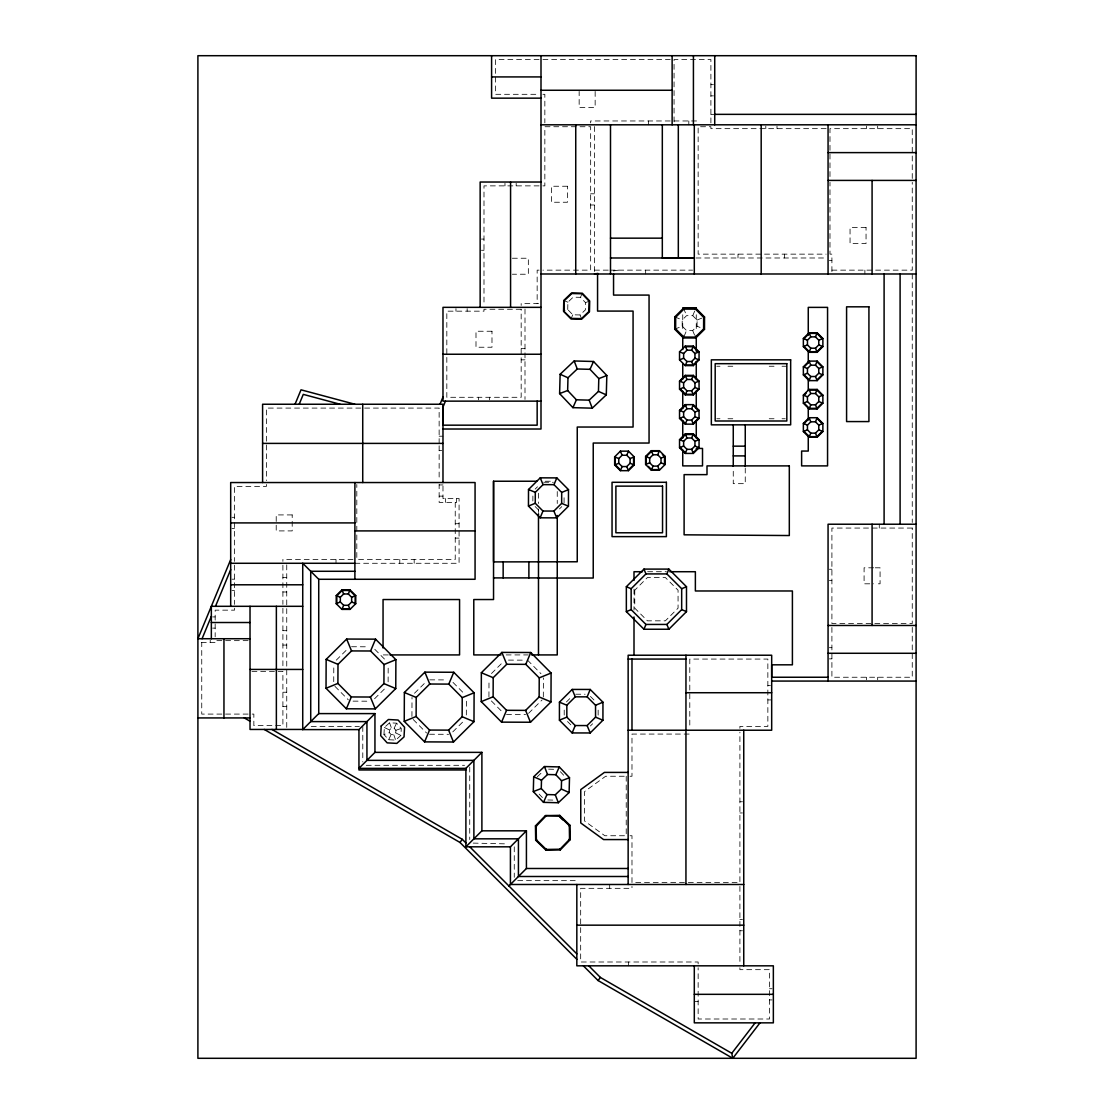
<?xml version="1.0" encoding="UTF-8"?>
<svg xmlns="http://www.w3.org/2000/svg" width="1114" height="1114" viewBox="0 0 1114 1114"><rect width="100%" height="100%" fill="white"/><g stroke="black" fill="none" stroke-linecap="round" stroke-linejoin="round"><path stroke-width="0.75" stroke-dasharray="5 3.75" d="M564.213 715.077L564.227 707.279M598.148 715.118L598.162 707.306M333.727 681.657L333.796 664.32M388.118 681.879L388.187 666.283M411.929 716.497L412.013 697.434M466.334 714.993L466.404 699.397M488.935 696.737L489.004 679.415M532.868 501.035L532.896 494.574M543.326 696.974L543.409 677.911M564.06 502.748L564.074 494.672M682.186 326.151L682.214 319.997L686.586 315.652L692.755 315.68L697.086 320.052L697.058 326.221L692.685 330.552L686.53 330.524L682.186 326.151L674.736 329.201M567.736 309.525L567.889 302.228L573.167 297.173L580.464 297.341L585.504 302.618L585.351 309.915L580.074 314.956L572.777 314.789L567.736 309.525L563.545 311.14M383.968 734.502L384.344 727.484L389.566 722.791L396.584 723.167L401.277 728.403L400.901 735.407L395.665 740.1L388.661 739.724L383.968 734.502L389.329 732.608L391.111 734.599L393.771 734.739L395.762 732.956L395.902 730.297L394.119 728.305L391.46 728.166L389.468 729.949L389.329 732.608M684.038 336.47L686.53 330.524M692.755 315.68L695.86 308.258M570.967 318.896L572.777 314.789M580.464 297.341L582.274 293.233M388.661 739.724L391.111 734.599M394.119 728.305L396.584 723.167M566.441 701.945L569.755 698.631M590.406 725.966L592.62 723.752M336.275 660.156L348.571 647.944M535.193 489.06L537.477 486.79M559.465 508.917L561.762 506.633M374.569 698.77L385.653 687.798M414.478 693.256L425.562 682.283M491.483 673.51L502.553 662.524M452.785 731.884L465.095 719.672M528.551 713.35L542.086 699.926M537.324 776.75L543.117 771.264M697.086 320.052L703.045 317.615M585.504 302.618L589.696 300.989M395.902 730.297L401.277 728.403M613.341 270.967L618.479 270.145M539.079 59.543L495.438 59.543L495.438 94.314L539.079 94.314M542.922 59.543L670.21 59.543M710.899 84.664L713.447 84.664M542.922 94.314L544.843 94.314L544.843 122.888M710.899 95.86L713.447 95.86M710.899 114.352L714.728 114.352M670.21 120.966L590.657 120.966L590.657 122.888M674.054 120.966L698.144 120.966L698.144 122.888M826.142 128.653L710.899 128.653L710.899 126.731L698.144 126.731L698.144 254.145L826.142 254.145M539.079 185.871L483.991 185.871L483.991 305.417M542.922 185.871L544.843 185.871L544.843 126.731L590.657 126.731L590.657 270.145L542.922 270.145M590.657 193.794L594.5 193.794M590.657 204.99L594.5 204.99M481.429 239.078L483.991 239.078M481.429 250.274L483.991 250.274M695.985 257.988L826.393 257.988M512.356 258.239L528.342 258.239L528.342 274.225L512.356 274.225M829.345 260.384L831.907 260.384M539.079 270.145L537.157 270.145L537.157 303.495M594.5 270.145L608.898 270.145M609.985 270.145L692.602 270.145M831.907 270.145L912.255 270.145L912.255 182.334M538.605 303.495L521.171 303.495L521.171 305.417M521.171 348.64L525 348.64M521.171 359.836L525 359.836M716.789 366.241L719.978 366.241M727.985 366.241L732.775 366.241M769.231 366.241L774.021 366.241M782.028 366.241L786.818 366.241M360.811 408.086L266.441 408.086L266.441 480.621M364.654 408.086L439.139 408.086L439.139 444.347M716.789 418.753L719.978 418.753M727.985 418.753L732.775 418.753M769.231 418.753L774.021 418.753M782.028 418.753L785.217 418.753M439.139 436.201L442.982 436.201M439.139 450.585L441.701 450.585M545.303 481.234L552.126 481.234M439.139 484.938L442.982 484.938M439.139 496.134L442.982 496.134M231.963 517.314L234.511 517.314M455.236 523.705L459.079 523.705M231.963 528.509L234.511 528.509M455.236 538.104L459.079 538.104M352.971 559.451L282.9 559.451L282.9 561.372M354.893 563.28L459.079 563.28L459.079 498.529L442.982 498.529L442.982 484.144M873.682 567.806L864.088 567.806L864.088 583.806L873.682 583.806M875.284 567.806L880.074 567.806L880.074 583.806L875.284 583.806M829.345 569.254L831.907 569.254M647.638 571.719L666.395 571.719M282.9 577.595L286.744 577.595M231.963 579.196L234.511 579.196M829.345 580.45L831.907 580.45M231.963 590.392L234.511 590.392M282.9 591.994L286.744 591.994M212.621 616.919L215.169 616.919M212.621 628.115L215.169 628.115M282.9 630.677L286.744 630.677M248.102 640.647L215.169 640.647L215.169 642.569L199.016 642.569M282.9 645.062L286.744 645.062M829.345 647.68L831.907 647.68M388.257 654.921L383.049 654.921L383.049 651.467M506.132 654.921L528.273 654.921M829.345 658.875L831.907 658.875M251.931 671.352L282.9 671.352L282.9 725.618L253.853 725.618L253.853 714.088L251.931 714.088M767.852 685.528L770.415 685.528M282.9 692.24L286.744 692.24M767.852 699.926L771.682 699.926M282.9 706.638L286.744 706.638M248.102 714.088L201.745 714.088L201.745 642.569M311.252 726.495L359.349 726.495M366.241 765.304L464.552 765.304M630.064 776.249L631.986 776.249L631.986 734.07L689.789 734.07L689.789 732.149M739.905 801.76L742.467 801.76M739.905 812.955L742.467 812.955M630.064 835.737L631.986 835.737L631.986 882.567L686.795 882.567M517.718 880.645L576.342 880.645L576.342 883.207M688.341 882.567L739.905 882.567L739.905 732.149M739.905 919.565L742.467 919.565M739.905 930.761L742.467 930.761M769.509 988.731L772.072 988.731M769.509 999.926L772.072 999.926M694.301 1001.528L698.144 1001.528M575.743 694.217L585.101 694.231M543.688 482.237L553.366 482.278M351.537 646.733L368.873 646.802M508.485 660.101L525.822 660.17M429.753 679.846L447.09 679.916M353.041 701.138L368.65 701.207M506.522 714.478L525.585 714.561M429.531 734.237L448.594 734.321M473.158 843.103L507.413 843.897M548.617 769.161L554.995 769.328M547.796 799.963L554.173 800.131M674.792 316.877L682.214 319.997M697.058 326.221L700.038 327.46M563.781 300.418L567.889 302.228M384.344 727.484L389.468 729.949M395.762 732.956L400.901 735.407M590.434 696.445L595.948 701.973M567.527 721.524L570.828 724.838M535.138 506.55L540.819 512.273M527.549 660.17L540.972 673.705M491.371 700.943L502.358 712.013M452.994 682.395L463.981 693.465M374.777 649.281L386.99 661.591M413.155 719.463L426.578 732.998M334.938 686.349L348.362 699.884M560.384 771.724L563.67 775.205M539.12 794.087L542.407 797.554M683.536 308.202L686.586 315.652M692.685 330.552L695.136 336.512M580.074 314.956L581.689 319.147M389.566 722.791L391.46 728.166M393.771 734.739L395.665 740.1M912.255 178.491L912.255 128.653L829.986 128.653L829.986 178.491M912.255 273.988L912.255 522.494M912.255 627.391L912.255 677.242L831.907 677.242L831.907 627.391M879.28 524.221L879.28 528.064M877.679 126.091L877.679 128.653M877.679 677.242L877.679 679.791M866.483 126.091L866.483 128.653M866.483 677.242L866.483 679.791M864.882 270.145L864.882 273.988M831.907 271.579L831.907 254.145L829.986 254.145L829.986 182.334M784.381 254.145L784.381 257.988M777.001 126.091L777.001 128.653M765.805 126.091L765.805 128.653M745.252 468.047L745.252 483.657L733.263 483.657L733.263 468.047M739.905 728.305L739.905 726.384L767.852 726.384L767.852 659.07L689.789 659.07L689.789 728.305M739.905 886.41L739.905 963.902M739.905 967.746L739.905 969.667L769.509 969.667L769.509 1019.004L698.144 1019.004L698.144 967.746M737.997 254.145L737.997 257.988M710.899 122.888L710.899 59.543L674.054 59.543L674.054 124.81M698.144 963.902L698.144 961.995L580.673 961.995L580.673 888.331L631.986 888.331L631.986 886.41M696.264 314.761L696.264 332.125M688.814 120.966L688.814 124.81M682.743 314.761L682.743 332.139M648.515 120.966L648.515 124.81M645.66 270.145L645.66 273.988M634.005 589.111L634.005 609.999M628.366 961.995L628.366 965.824M609.678 884.488L609.678 888.331M595.154 91.432L595.154 107.431L579.155 107.431L579.155 91.432M594.5 126.536L594.5 272.248M557.251 491.511L557.251 503.514M538.48 493.224L538.48 503.514M538.48 509.014L538.48 512.496M525 309.079L525 399.397M516.172 183.309L516.172 185.871M514.264 846.821L514.264 877.317M504.976 183.309L504.976 185.871M489.589 397.294L489.589 399.856M478.393 397.294L478.393 399.856M469.732 767.031L469.732 839.566M467.156 308.62L467.156 311.168M456.629 498.529L456.629 502.372L439.139 502.372L439.139 484.465M455.96 308.62L455.96 311.168M455.236 502.372L455.236 559.451L356.814 559.451L356.814 484.465M445.433 498.529L445.433 502.372M439.139 445.795L439.139 480.621M414.185 559.451L414.185 563.28M399.787 559.451L399.787 563.28M362.788 726.495L362.788 761.934M336.01 559.451L336.01 563.28M286.744 564.882L286.744 727.734M282.9 565.202L282.9 604.387M282.9 608.23L282.9 667.509M266.441 484.465L266.441 486.372L234.511 486.372L234.511 561.372M234.511 565.202L234.511 604.387M234.511 608.23L234.511 610.152L215.169 610.152L215.169 636.818M210.226 640.007L210.226 642.569M626.221 776.249L626.221 835.737L604.846 835.737L584.599 821.018L584.599 791.539L605.64 776.249L626.221 776.249M634.757 590.211L634.757 608.147L647.443 620.832L665.378 620.832L678.064 608.147L678.064 590.211L665.378 577.525L647.443 577.525L634.757 590.211M567.472 186.247L551.472 186.247L551.472 202.247L567.472 202.247L567.472 186.247M866.051 227.548L850.052 227.548L850.052 243.534L866.051 243.534L866.051 227.548M521.171 309.26L483.991 309.26L483.991 311.168L446.825 311.168L446.825 397.294L521.171 397.294L521.171 309.26M491.984 331.248L475.998 331.248L475.998 347.234L491.984 347.234L491.984 331.248M292.202 514.919L276.216 514.919L276.216 530.905L292.202 530.905L292.202 514.919M912.255 528.064L831.907 528.064L831.907 623.548L912.255 623.548L912.255 528.064"/><path stroke-width="1.5" d="M508.931 885.978L526.421 868.488L526.421 830.821L510.421 846.821L465.889 846.821L481.889 830.821L481.889 752.368L465.889 768.368L358.945 768.368L374.945 752.368L374.945 713.601L358.945 729.6L302.73 729.6L302.73 563.28L318.729 579.28L475.065 579.28L475.065 482.543L230.682 482.543L230.682 606.308M501.022 654.921L473.784 654.921L473.784 599.541L493.544 599.541L493.544 481.234L536.753 481.234M559.423 720.187L559.437 702.168L572.192 689.427L590.211 689.455L602.952 702.21L602.925 720.229L590.183 732.956L572.15 732.942L559.423 720.187L566.831 717.124L566.831 705.232L575.256 696.835L587.148 696.849L595.544 705.259L595.544 717.151L587.12 725.562L575.228 725.548L566.831 717.124M626.346 611.628L626.346 586.716L643.962 569.101L668.873 569.101L686.489 586.716L686.489 611.628L668.873 629.243L643.962 629.243L626.346 611.628L631.151 609.637L631.151 588.721L645.953 573.919L666.868 573.919L681.671 588.721L681.671 609.637L666.868 624.439L645.953 624.439L631.151 609.637M628.143 884.488L628.143 655.227L771.682 655.227L771.682 730.227L628.143 730.227M326.026 688.271L326.151 659.391L346.663 639.046L375.543 639.158L395.888 659.669L395.762 688.563L375.251 708.894L346.37 708.783L326.026 688.271L337.904 683.411L337.988 664.348L351.523 650.924L370.586 650.994L384.01 664.529L383.926 683.606L370.391 697.03L351.328 696.946L337.904 683.411M404.243 721.371L404.368 692.49L424.88 672.146L453.76 672.271L474.104 692.783L473.979 721.663L453.468 742.008L424.587 741.882L404.243 721.371L416.121 716.511L429.544 730.06L448.608 730.13L462.143 716.706L462.226 697.643L448.803 684.107L429.739 684.024L416.204 697.448L416.121 716.511M481.248 701.625L481.359 672.731L501.871 652.4L530.765 652.512L551.096 673.023L550.984 701.917L530.473 722.248L501.579 722.137L481.248 701.625L493.126 696.765L506.55 710.3L525.613 710.384L539.148 696.946L539.232 677.883L525.794 664.348L506.731 664.278L493.196 677.702L493.126 696.765M528.454 506.062L528.509 489.506L540.262 477.836L556.819 477.892L568.488 489.631L568.446 506.202L556.694 517.871L540.123 517.815L528.454 506.062L535.263 503.277L542.964 511.034L553.895 511.061L561.651 503.361L561.693 492.43L553.978 484.674L543.047 484.632L535.291 492.346L535.263 503.277M674.736 329.201L674.792 316.877L683.536 308.202L695.86 308.258L704.535 317.003L704.494 329.326L695.735 338.002L683.411 337.96L674.736 329.201L675.627 328.839L675.683 317.253L683.899 309.093L695.484 309.149L703.644 317.365L703.602 328.95L695.373 337.11L683.787 337.069L675.627 328.839M563.545 311.14L563.781 300.418L571.552 292.996L582.274 293.233L589.696 300.989L589.459 311.725L581.689 319.147L570.967 318.896L563.545 311.14L571.19 318.381L581.494 318.618L588.944 311.502L589.167 301.198L582.051 293.748L571.747 293.525L564.297 300.641L564.074 310.945M533.3 791.581L533.69 776.75L544.454 766.543L559.298 766.933L569.505 777.697L569.115 792.541L558.337 802.748L543.507 802.359L533.3 791.581L541.265 788.531L546.974 794.561L555.287 794.783L561.317 789.06L561.54 780.761L555.816 774.731L547.517 774.509L541.488 780.218L541.265 788.531M559.604 393.604L560.133 374.262L574.183 360.964L593.525 361.493L606.824 375.529L606.294 394.871L592.244 408.17L572.916 407.654L559.604 393.604L567.639 390.527L567.987 377.771L577.261 368.985L590.016 369.333L598.803 378.607L598.455 391.376L589.181 400.149L576.411 399.801L567.639 390.527M545.971 850.149L535.681 840.193L535.458 825.892L545.414 815.615L559.715 815.378L569.992 825.335L570.229 839.636L560.272 849.926L545.971 850.149L546.375 849.105M559.715 815.378L559.298 816.423L562.932 819.932M230.682 559.618L197.902 638.726L250.023 638.726M295.029 404.243L301.017 389.816L354.893 404.243M202.066 638.726L211.34 616.334M215.489 606.308L230.682 569.644M299.193 404.243L303.273 394.384L340.062 404.243M341.942 609.386L336.233 603.677L336.233 595.586L341.942 589.877L350.033 589.877L355.742 595.586L355.742 603.677L350.033 609.386L341.942 609.386L343.641 605.292L340.327 601.978L340.327 597.285L343.641 593.971L348.334 593.971L351.648 597.285L351.648 601.978L348.334 605.292L343.641 605.292M348.334 593.971L350.033 589.877M440.002 404.243L442.982 397.071M445.447 401.137L442.982 407.097L442.982 425.172L537.157 425.172L537.157 401.137M620.387 470.665L614.663 464.956L614.663 456.865L620.387 451.156L628.463 451.156L634.186 456.865L634.186 464.956L628.463 470.665L620.387 470.665L622.085 466.571L618.771 463.257L618.771 458.564L622.085 455.25L626.764 455.25L630.078 458.564L630.078 463.257L626.764 466.571L622.085 466.571M626.764 455.25L628.463 451.156M685.263 365.615L679.54 359.892L679.54 351.815L685.263 346.106L693.34 346.106L699.049 351.815L699.049 359.892L693.34 365.615L685.263 365.615L686.948 361.521L683.634 358.207L683.634 353.514L686.948 350.2L691.641 350.2L694.955 353.514L694.955 358.207L691.641 361.521L686.948 361.521M691.641 350.2L693.34 346.106M651.328 470.205L645.605 464.496L645.605 456.406L651.328 450.697L659.404 450.697L665.128 456.406L665.128 464.496L659.404 470.205L651.328 470.205L653.027 466.112L649.699 462.797L649.699 458.105L653.027 454.791L657.706 454.791L661.02 458.105L661.02 462.797L657.706 466.112L653.027 466.112M657.706 454.791L659.404 450.697M685.263 394.885L679.54 389.162L679.54 381.085L685.263 375.376L693.34 375.376L699.049 381.085L699.049 389.162L693.34 394.885L685.263 394.885L686.948 390.791L683.634 387.477L683.634 382.784L686.948 379.47L691.641 379.47L694.955 382.784L694.955 387.477L691.641 390.791L686.948 390.791M691.641 379.47L693.34 375.376M685.263 424.156L679.54 418.432L679.54 410.356L685.263 404.647L693.34 404.647L699.049 410.356L699.049 418.432L693.34 424.156L685.263 424.156L686.948 420.062L683.634 416.733L683.634 412.055L686.948 408.741L691.641 408.741L694.955 412.055L694.955 416.733L691.641 420.062L686.948 420.062M691.641 408.741L693.34 404.647M685.263 453.426L679.54 447.703L679.54 439.626L685.263 433.903L693.34 433.903L699.049 439.626L699.049 447.703L693.34 453.426L685.263 453.426L686.948 449.332L683.634 446.004L683.634 441.325L686.948 438.011L691.641 438.011L694.955 441.325L694.955 446.004L691.641 449.332L686.948 449.332M691.641 438.011L693.34 433.903M643.962 629.243L645.953 624.439M666.868 573.919L668.873 569.101M809.07 352.303L803.361 346.593L803.361 338.517L809.07 332.794L817.161 332.794L822.87 338.517L822.87 346.593L817.161 352.303L809.07 352.303L810.769 348.209L807.455 344.894L807.455 340.202L810.769 336.888L815.462 336.888L818.776 340.202L818.776 344.894L815.462 348.209L810.769 348.209M815.462 336.888L817.161 332.794M809.07 380.626L803.361 374.903L803.361 366.826L809.07 361.103L817.161 361.103L822.87 366.826L822.87 374.903L817.161 380.626L809.07 380.626L810.769 376.518L807.455 373.204L807.455 368.525L810.769 365.197L815.462 365.197L818.776 368.525L818.776 373.204L815.462 376.518L810.769 376.518M815.462 365.197L817.161 361.103M809.07 408.935L817.161 408.935L822.87 403.212L822.87 395.136L817.161 389.413L809.07 389.413L803.361 395.136L803.361 403.212L809.07 408.935L810.769 404.828L807.455 401.513L807.455 396.835L810.769 393.521L815.462 393.521L818.776 396.835L818.776 401.513L815.462 404.828L810.769 404.828M815.462 393.521L817.161 389.413M809.07 437.245L803.361 431.522L803.361 423.445L809.07 417.722L817.161 417.722L822.87 423.445L822.87 431.522L817.161 437.245L809.07 437.245L810.769 433.137L807.455 429.823L807.455 425.144L810.769 421.83L815.462 421.83L818.776 425.144L818.776 429.823L815.462 433.137L810.769 433.137M815.462 421.83L817.161 417.722M572.15 732.942L575.228 725.548M587.148 696.849L590.211 689.455M540.123 517.815L542.964 511.034M553.978 484.674L556.819 477.892M346.37 708.783L351.328 696.946M370.586 650.994L375.543 639.158M424.587 741.882L429.544 730.06M448.803 684.107L453.76 672.271M501.579 722.137L506.55 710.3M525.794 664.348L530.765 652.512M683.411 337.96L683.787 337.069M695.484 309.149L695.86 308.258M543.507 802.359L546.974 794.561M555.816 774.731L559.298 766.933M572.916 407.654L576.411 399.801M590.016 369.333L593.525 361.493M264.269 729.447L459.957 842.435L462.324 839.357L465.889 842.936M583.36 965.824L598.051 980.515L600.404 977.451L731.773 1053.287L732.775 1058.3L759.985 1022.847M731.773 1053.287L755.139 1022.847M545.707 816.297L536.154 826.17L536.377 839.9L546.236 849.453L559.98 849.23L569.533 839.371L569.31 825.627L559.437 816.075L545.414 815.615M341.107 591.534L336.818 595.837L336.818 603.426M302.73 729.6L318.729 713.601L318.729 579.28M698.464 359.655L693.103 365.03L685.5 365.03M680.125 381.322L685.5 375.961L693.103 375.961L698.464 381.322M698.464 388.925L693.103 394.3L685.5 394.3M680.125 410.593L685.5 405.231M629.299 469.008L633.601 464.705L633.601 457.116M693.103 423.571L698.464 418.196M680.125 439.863L684.428 435.574M803.946 338.753L809.321 333.378L816.91 333.378L822.285 338.753M693.103 452.841L698.464 447.466M822.285 346.357L816.91 351.718L809.321 351.718L803.946 346.357M803.946 367.063L809.321 361.688M816.91 380.027L822.285 374.666M803.946 395.373L806.09 393.228M822.285 402.976L816.91 408.351L809.321 408.351L803.946 402.976M803.946 423.682L809.321 418.307M817.996 435.574L822.285 431.285M535.681 840.193L536.711 839.747M568.962 825.78L569.992 825.335M679.54 359.892L683.634 358.207M694.955 353.514L699.049 351.815M679.54 389.162L683.634 387.477M694.955 382.784L699.049 381.085M803.361 346.593L807.455 344.894M818.776 340.202L822.87 338.517M679.54 418.432L683.634 416.733M694.955 412.055L699.049 410.356M803.361 374.903L807.455 373.204M818.776 368.525L822.87 366.826M614.663 464.956L618.771 463.257M630.078 458.564L634.186 456.865M679.54 447.703L683.634 446.004M694.955 441.325L699.049 439.626M645.605 464.496L649.699 462.797M661.02 458.105L665.128 456.406M803.361 403.212L807.455 401.513M818.776 396.835L822.87 395.136M336.233 603.677L340.327 601.978M351.648 597.285L355.742 595.586M803.361 431.522L807.455 429.823M818.776 425.144L822.87 423.445M681.671 588.721L686.489 586.716M595.544 705.259L602.952 702.21M703.644 317.365L704.535 317.003M561.693 492.43L568.488 489.631M384.01 664.529L395.888 659.669M462.226 697.643L474.104 692.783M539.232 677.883L551.096 673.023M598.803 378.607L606.824 375.529M561.54 780.761L569.505 777.697M594.5 273.988L597.926 273.431M610.5 257.988L694.301 257.988L662.315 257.988L662.315 124.81M491.594 76.922L541 76.922M541 90.262L672.132 90.262M541 98.157L491.594 98.157L491.594 55.7M714.728 114.352L916.098 114.352M541 124.81L916.098 124.81M828.064 152.618L916.098 152.618M828.064 180.412L916.098 180.412M541 182.028L480.148 182.028L480.148 307.339M610.5 238.159L662.315 238.159M541 273.988L916.098 273.988M541 307.339L442.982 307.339L442.982 401.137L541 401.137M682.743 307.812L696.264 307.812M685.5 346.691L693.103 346.691L698.464 352.052M442.982 354.238L541 354.238M809.321 389.997L816.91 389.997L822.285 395.373M442.982 429.015L541 429.015L541 55.7M685.5 434.502L693.103 434.502L698.464 439.863M809.321 436.66L816.91 436.66M262.598 443.4L442.982 443.4M733.263 446.157L745.252 446.157M696.264 448.441L702.516 448.441L702.516 465.889L682.743 465.889L682.743 450.251M659.168 451.281L651.565 451.281L646.19 456.656L646.19 464.26M733.263 455.904L745.252 455.904M659.168 469.621L651.565 469.621L648.348 466.404M230.682 522.912L354.893 522.912M916.098 524.221L828.064 524.221L828.064 681.072M354.893 530.905L475.065 530.905M493.544 561.902L577.247 561.776L577.247 427.038L633.072 427.038L633.072 311.085L597.564 311.085L597.564 273.988M230.682 563.28L354.893 563.28M354.893 571.287L310.722 571.287L310.722 721.607L366.938 721.607L366.938 760.361L473.882 760.361L473.882 838.828L518.428 838.828L518.428 876.495L628.143 876.495M642.527 571.719L634.005 571.719L634.005 580.422M669.793 571.719L695.373 571.719L695.373 590.977L792.402 590.977L792.402 664.821L771.682 664.821L771.682 677.242L828.064 677.242M493.544 577.901L538.48 577.901M538.48 578.027L593.233 578.027L593.233 443.038L649.058 443.038L649.058 295.085L613.549 295.085L613.549 273.988M230.682 584.794L302.73 584.794M342.193 590.462L349.782 590.462M302.73 606.308L211.34 606.308L211.34 638.726M342.193 608.801L349.782 608.801M211.34 622.517L250.023 622.517M828.064 625.469L916.098 625.469M828.064 653.277L916.098 653.277M389.997 654.921L459.567 654.921L459.567 599.541L383.049 599.541L383.049 648M531.67 654.921L557.251 654.921L557.251 515.504M628.143 659.07L685.959 659.07M250.023 669.43L302.73 669.43M771.682 681.072L916.098 681.072M685.959 692.727L771.682 692.727M318.729 713.601L374.945 713.601M197.902 717.931L250.023 717.931M302.73 729.447L250.023 729.447L250.023 606.308M374.945 752.368L481.889 752.368M465.889 769.969L358.945 769.969L358.945 729.6M628.143 772.406L604.401 772.406L580.756 789.589L580.756 822.981L603.607 839.58L628.143 839.58M481.889 830.821L526.421 830.821M526.421 868.488L628.143 868.488M743.748 884.488L510.421 884.488L510.421 846.821M576.829 925.163L743.748 925.163M694.301 994.329L773.353 994.329M535.458 825.892L536.502 826.309M569.184 839.232L570.229 839.636M803.361 338.517L807.455 340.202M818.776 344.894L822.87 346.593M803.361 366.826L807.455 368.525M818.776 373.204L822.87 374.903M803.361 395.136L807.455 396.835M818.776 401.513L822.87 403.212M679.54 351.815L683.634 353.514M694.955 358.207L699.049 359.892M803.361 423.445L807.455 425.144M818.776 429.823L822.87 431.522M679.54 381.085L683.634 382.784M694.955 387.477L699.049 389.162M679.54 410.356L683.634 412.055M694.955 416.733L699.049 418.432M679.54 439.626L683.634 441.325M694.955 446.004L699.049 447.703M645.605 456.406L649.699 458.105M661.02 462.797L665.128 464.496M614.663 456.865L618.771 458.564M630.078 463.257L634.186 464.956M626.346 586.716L631.151 588.721M681.671 609.637L686.489 611.628M336.233 595.586L340.327 597.285M351.648 601.978L355.742 603.677M559.437 702.168L566.831 705.232M595.544 717.151L602.925 720.229M674.792 316.877L675.683 317.253M703.602 328.95L704.494 329.326M528.509 489.506L535.291 492.346M561.651 503.361L568.446 506.202M481.359 672.731L493.196 677.702M539.148 696.946L550.984 701.917M326.151 659.391L337.988 664.348M383.926 683.606L395.762 688.563M404.368 692.49L416.204 697.448M462.143 716.706L473.979 721.663M560.133 374.262L567.987 377.771M598.455 391.376L606.294 394.871M533.69 776.75L541.488 780.218M561.317 789.06L569.115 792.541M271.955 729.447L462.324 839.357M244.314 717.931L250.023 721.218M598.051 980.515L732.775 1058.3M816.91 361.688L822.285 367.063M803.946 374.666L809.321 380.027M816.91 418.307L822.285 423.682M803.946 431.285L808.249 435.574M680.125 388.925L684.428 393.228M693.103 405.231L698.464 410.593M680.125 418.196L685.5 423.571M680.125 447.466L685.5 452.841M662.384 454.512L664.529 456.656L664.529 464.26M619.551 469.008L615.248 464.705L615.248 457.116M350.854 591.534L355.157 595.837L355.157 603.426M469.774 846.821L576.829 953.876M588.791 965.824L600.404 977.451M459.957 842.435L576.829 959.307M559.827 848.896L560.272 849.926M809.07 332.794L810.769 336.888M815.462 348.209L817.161 352.303M809.07 361.103L810.769 365.197M815.462 376.518L817.161 380.626M809.07 389.413L810.769 393.521M815.462 404.828L817.161 408.935M809.07 417.722L810.769 421.83M815.462 433.137L817.161 437.245M685.263 346.106L686.948 350.2M691.641 361.521L693.34 365.615M685.263 375.376L686.948 379.47M691.641 390.791L693.34 394.885M685.263 404.647L686.948 408.741M691.641 420.062L693.34 424.156M685.263 433.903L686.948 438.011M691.641 449.332L693.34 453.426M651.328 450.697L653.027 454.791M657.706 466.112L659.404 470.205M620.387 451.156L622.085 455.25M626.764 466.571L628.463 470.665M643.962 569.101L645.953 573.919M666.868 624.439L668.873 629.243M341.942 589.877L343.641 593.971M348.334 605.292L350.033 609.386M572.192 689.427L575.256 696.835M587.12 725.562L590.183 732.956M683.536 308.202L683.899 309.093M695.373 337.11L695.735 338.002M540.262 477.836L543.047 484.632M553.895 511.061L556.694 517.871M501.871 652.4L506.731 664.278M525.613 710.384L530.473 722.248M424.88 672.146L429.739 684.024M448.608 730.13L453.468 742.008M346.663 639.046L351.523 650.924M370.391 697.03L375.251 708.894M574.183 360.964L577.261 368.985M589.181 400.149L592.244 408.17M544.454 766.543L547.517 774.509M555.287 794.783L558.337 802.748M900.098 273.988L900.098 524.221M884.098 273.988L884.098 524.221M872.081 180.412L872.081 273.988M872.081 524.221L872.081 625.469M828.064 124.81L828.064 273.988M808.263 335.077L808.263 307.38L827.563 307.38L827.563 465.889L801.62 465.889L801.62 451.059L808.263 451.059L808.263 435.477M808.263 350.659L808.263 362.774M808.263 380.083L808.263 390.471M808.263 407.78L808.263 419.894M761.182 124.81L761.182 273.988M745.252 424.838L745.252 466.32M743.748 730.227L743.748 965.824M733.263 424.838L733.263 466.32M714.728 55.7L714.728 124.81M696.264 335.593L696.264 351.216M696.264 361.632L696.264 378.997M696.264 391.153L696.264 408.504M696.264 420.66L696.264 438.025M694.301 124.81L694.301 273.988M694.301 965.824L694.301 1022.847L773.353 1022.847L773.353 965.824L576.829 965.824L576.829 884.488M693.423 55.7L693.423 124.81M685.959 655.227L685.946 884.488M682.743 335.606L682.743 349.504M682.743 363.401L682.743 379.038M682.743 391.195L682.743 408.56M682.743 420.73L682.743 438.094M678.315 124.81L678.315 257.626M672.132 55.7L672.132 124.81M634.005 616.961L634.005 655.227M631.986 659.07L631.986 730.227M610.5 124.81L610.5 273.988M575.743 124.81L575.743 273.988M538.48 513.791L538.48 654.921M528.885 561.902L528.885 577.901M510.574 182.028L510.574 307.339M503.152 561.902L503.152 577.901M493.544 481.234L493.544 561.261M465.889 768.368L465.889 846.821M442.982 482.543L442.982 404.243L262.598 404.243L262.598 482.543M362.732 404.243L362.732 482.543M354.893 482.543L354.893 579.28M276.369 606.308L276.369 729.447M223.956 638.726L223.956 717.931M381.197 725.98L380.682 735.658L387.157 742.871L396.835 743.386L404.034 736.911L404.563 727.233L398.088 720.034L388.41 719.505L381.197 725.98M916.098 55.7L197.902 55.7L197.902 1058.3L916.098 1058.3L916.098 55.7M868.92 306.823L846.584 306.823L846.584 421.579L868.92 421.579L868.92 306.823M790.661 359.836L711.345 359.836L711.345 424.838L790.661 424.838L790.661 359.836M786.818 363.679L715.188 363.679L715.188 420.995L786.818 420.995L786.818 363.679M789.311 465.889L707 465.889L707 474.634L684.107 474.634L684.107 534.817L789.311 535.542L789.311 465.889M666.381 482.292L612.046 482.292L612.046 536.628L666.381 536.628L666.381 482.292M662.538 486.136L615.889 486.136L615.889 532.784L662.538 532.784L662.538 486.136"/></g></svg>
